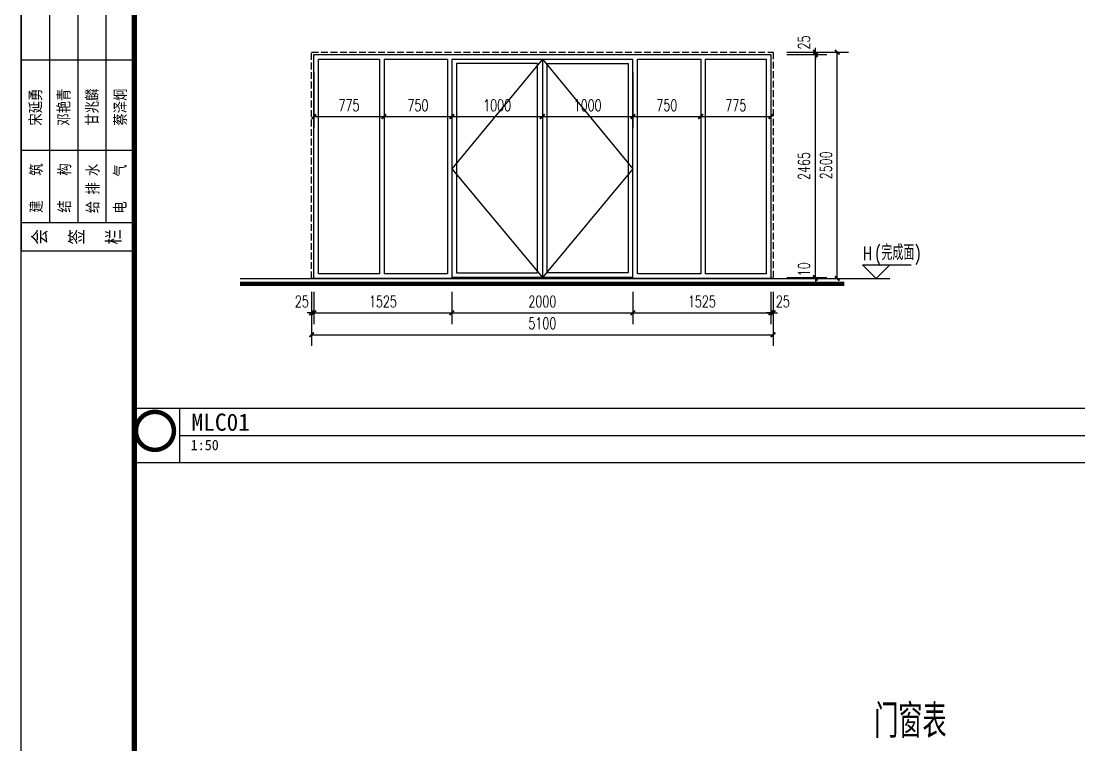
# Model space of a CAD drawing. Header units: millimetres. Extents: x 434053 to 1059003, y -2417481 to 936527.
# Drawn here: x 528801 to 540490, y -2400390 to -2392391 of the extents above; entities that cross this region are included whole.
import ezdxf
from ezdxf.enums import TextEntityAlignment as Align

# ---------------------------------------------------------------- set-up
doc = ezdxf.new("R2010")
doc.units = ezdxf.units.MM
doc.header["$LTSCALE"] = 1000
doc.header["$MEASUREMENT"] = 0
doc.linetypes.add('DASH', pattern=[0.35, 0.25, -0.1])
doc.layers.get('Defpoints').update_dxf_attribs({"color": 6})
for name, color, linetype in [('A-ANNO-DIMS', 3, 'Continuous'), ('A-ANNO-TABL', 7, 'Continuous'), ('A-ANNO-TTLB', 7, 'Continuous'), ('DIM_IDEN', 3, 'Continuous'), ('PUB_DIM', 83, 'Continuous'), ('WINDOW', 4, 'Continuous'), ('建筑-注释-说明', 7, 'Continuous')]:
    doc.layers.add(name, color=color, linetype=linetype)
doc.styles.add('_TCH_DIM', font='SIMPLEX.shx', dxfattribs={"width": 0.8, "height": 3, "bigfont": 'GBCBIG.shx'})
doc.styles.add('_TCH_DIM_T3', font='SIMPLEX', dxfattribs={"width": 0.705882, "bigfont": 'GBCBIG'})
doc.styles.add('_TCH_WDTABLE', font='SIMPLEX', dxfattribs={"bigfont": 'GBCBIG'})
doc.styles.add('TITXH', font='')
doc.styles.add('TITXV', font='', dxfattribs={"width": 0.8})
doc.styles.add('宋体', font='', dxfattribs={"width": 0.8})
doc.styles.get('TITXH').set_extended_font_data('@SimSun')
doc.styles.get('TITXV').set_extended_font_data('SimSun')
doc.styles.get('宋体').set_extended_font_data('SimSun')
doc.dimstyles.new('_TCH_ARCH&&50', dxfattribs={"dimtxt": 127.5, "dimasz": 50, "dimexe": 125, "dimexo": 150, "dimgap": 61.25, "dimtad": 1, "dimdec": 0, "dimzin": 0, "dimdsep": 46, "dimtxsty": '_TCH_DIM_T3', "dimblk": 'ARCHTICK', "dimcen": 0.09, "dimclrt": 7, "dimazin": 2, "dimtfac": 1, "dimtdec": 0, "dimtix": 1, "dimtmove": 2, "dimatfit": 3, "dimfxl": 1, "dimtolj": 1, "dimtzin": 0, "dimarcsym": 0})

# ---------------------------------------------------------------- blocks, each defined once
blk = doc.blocks.new('asdfgafg$titleblk$00000094')
for p, q in [((0, 25), (-158.25, 25)), ((-158.25, 0), (-158.25, 25)), ((-152, 0), (-152, 25)), ((-136, 0), (-136, 25)), ((-116, 0), (-116, 25)), ((-96, 0), (-96, 25)), ((-76, 0), (-76, 25)), ((-60, 0), (-60, 25)), ((-40, 0), (-40, 25)), ((-20, 0), (-20, 25)), ((0, 18.75), (-152, 18.75)), ((0, 12.5), (-152, 12.5)), ((0, 6.25), (-152, 6.25))]:
    blk.add_line(p, q)
blk.add_lwpolyline([(0, 25), (0, 0)])
at = {"style": 'TITXH', "width": 1.2}
blk.add_text('会  签  栏', height=2.5, rotation=270, dxfattribs=at).set_placement((-156.36, 23.03))
at = {"style": 'TITXV', "width": 0.8}
for s, p in [('建    筑', (-149.72, 20.45)), ('暖    通', (-73.55, 20.45)), ('结    构', (-149.72, 14.2)), ('给 排 水', (-149.83, 7.95)), ('电    气', (-149.94, 1.92))]:
    blk.add_text(s, height=2.5, dxfattribs=at).set_placement(p)
for tag, p in [('建筑', (-126.4, 21.84)), ('暖通', (-50.4, 21.84)), ('结构', (-126.4, 15.59)), ('给排水', (-126.4, 9.34)), ('电气', (-126.4, 3.09))]:
    blk.add_attdef(tag, text='', height=2.5, dxfattribs=at).set_placement(p, align=Align.MIDDLE_CENTER)
blk = doc.blocks.new('_ArchTick')
at = {"color": 0, "linetype": 'ByBlock', "const_width": 0.4}
blk.add_lwpolyline([(-0.5, -0.5), (0.5, 0.5)], dxfattribs=at)
blk = doc.blocks.new('*D1364')
at = {"layer": 'A-ANNO-DIMS', "color": 0, "lineweight": -2, "transparency": 16777216}
for p, q in [((532011, -2395384), (532011, -2395739)), ((532036, -2395384), (532036, -2395739)), ((532011, -2395614), (531961, -2395614)), ((532011, -2395614), (532036, -2395614)), ((532036, -2395614), (532086, -2395614))]:
    blk.add_line(p, q, dxfattribs=at)
at = {"layer": 'Defpoints', "color": 0, "transparency": 16777216}
for p in [(532011, -2395234), (532036, -2395234), (532036, -2395614)]:
    blk.add_point(p, dxfattribs=at)
at = {"layer": 'A-ANNO-DIMS', "color": 0, "lineweight": -2, "transparency": 16777216, "xscale": 50, "yscale": 50, "zscale": 50}
blk.add_blockref('_ArchTick', (532011, -2395614), dxfattribs=at)
at = {"layer": 'A-ANNO-DIMS', "color": 0, "lineweight": -2, "transparency": 16777216, "xscale": 50, "yscale": 50, "zscale": 50, "rotation": 180}
blk.add_blockref('_ArchTick', (532036, -2395614), dxfattribs=at)
at = {"layer": 'A-ANNO-DIMS', "color": 7, "transparency": 16777216, "insert": (531903, -2395489), "char_height": 127.5, "attachment_point": 5, "style": '_TCH_DIM_T3'}
blk.add_mtext('\\A1;25', dxfattribs=at)
blk = doc.blocks.new('*D1365')
at = {"layer": 'A-ANNO-DIMS', "color": 0, "lineweight": -2, "transparency": 16777216}
for p, q in [((532036, -2395384), (532036, -2395739)), ((533561, -2395384), (533561, -2395739)), ((532036, -2395614), (533561, -2395614))]:
    blk.add_line(p, q, dxfattribs=at)
at = {"layer": 'Defpoints', "color": 0, "transparency": 16777216}
for p in [(532036, -2395234), (533561, -2395234), (533561, -2395614)]:
    blk.add_point(p, dxfattribs=at)
at = {"layer": 'A-ANNO-DIMS', "color": 0, "lineweight": -2, "transparency": 16777216, "xscale": 50, "yscale": 50, "zscale": 50, "rotation": 180}
blk.add_blockref('_ArchTick', (532036, -2395614), dxfattribs=at)
at = {"layer": 'A-ANNO-DIMS', "color": 0, "lineweight": -2, "transparency": 16777216, "xscale": 50, "yscale": 50, "zscale": 50}
blk.add_blockref('_ArchTick', (533561, -2395614), dxfattribs=at)
at = {"layer": 'A-ANNO-DIMS', "color": 7, "transparency": 16777216, "insert": (532799, -2395489), "char_height": 127.5, "attachment_point": 5, "style": '_TCH_DIM_T3'}
blk.add_mtext('\\A1;1525', dxfattribs=at)
blk = doc.blocks.new('*D1366')
at = {"layer": 'A-ANNO-DIMS', "color": 0, "lineweight": -2, "transparency": 16777216}
for p, q in [((533561, -2395384), (533561, -2395739)), ((535561, -2395384), (535561, -2395739)), ((533561, -2395614), (535561, -2395614))]:
    blk.add_line(p, q, dxfattribs=at)
at = {"layer": 'Defpoints', "color": 0, "transparency": 16777216}
for p in [(533561, -2395234), (535561, -2395234), (535561, -2395614)]:
    blk.add_point(p, dxfattribs=at)
at = {"layer": 'A-ANNO-DIMS', "color": 0, "lineweight": -2, "transparency": 16777216, "xscale": 50, "yscale": 50, "zscale": 50, "rotation": 180}
blk.add_blockref('_ArchTick', (533561, -2395614), dxfattribs=at)
at = {"layer": 'A-ANNO-DIMS', "color": 0, "lineweight": -2, "transparency": 16777216, "xscale": 50, "yscale": 50, "zscale": 50}
blk.add_blockref('_ArchTick', (535561, -2395614), dxfattribs=at)
at = {"layer": 'A-ANNO-DIMS', "color": 7, "transparency": 16777216, "insert": (534561, -2395489), "char_height": 127.5, "attachment_point": 5, "style": '_TCH_DIM_T3'}
blk.add_mtext('\\A1;2000', dxfattribs=at)
blk = doc.blocks.new('*D1367')
at = {"layer": 'A-ANNO-DIMS', "color": 0, "lineweight": -2, "transparency": 16777216}
for p, q in [((535561, -2395384), (535561, -2395739)), ((537086, -2395384), (537086, -2395739)), ((535561, -2395614), (537086, -2395614))]:
    blk.add_line(p, q, dxfattribs=at)
at = {"layer": 'Defpoints', "color": 0, "transparency": 16777216}
for p in [(535561, -2395234), (537086, -2395234), (537086, -2395614)]:
    blk.add_point(p, dxfattribs=at)
at = {"layer": 'A-ANNO-DIMS', "color": 0, "lineweight": -2, "transparency": 16777216, "xscale": 50, "yscale": 50, "zscale": 50, "rotation": 180}
blk.add_blockref('_ArchTick', (535561, -2395614), dxfattribs=at)
at = {"layer": 'A-ANNO-DIMS', "color": 0, "lineweight": -2, "transparency": 16777216, "xscale": 50, "yscale": 50, "zscale": 50}
blk.add_blockref('_ArchTick', (537086, -2395614), dxfattribs=at)
at = {"layer": 'A-ANNO-DIMS', "color": 7, "transparency": 16777216, "insert": (536324, -2395489), "char_height": 127.5, "attachment_point": 5, "style": '_TCH_DIM_T3'}
blk.add_mtext('\\A1;1525', dxfattribs=at)
blk = doc.blocks.new('*D1368')
at = {"layer": 'A-ANNO-DIMS', "color": 0, "lineweight": -2, "transparency": 16777216}
for p, q in [((537086, -2395384), (537086, -2395739)), ((537111, -2395384), (537111, -2395739)), ((537086, -2395614), (537036, -2395614)), ((537086, -2395614), (537111, -2395614)), ((537111, -2395614), (537161, -2395614))]:
    blk.add_line(p, q, dxfattribs=at)
at = {"layer": 'Defpoints', "color": 0, "transparency": 16777216}
for p in [(537086, -2395234), (537111, -2395234), (537111, -2395614)]:
    blk.add_point(p, dxfattribs=at)
at = {"layer": 'A-ANNO-DIMS', "color": 0, "lineweight": -2, "transparency": 16777216, "xscale": 50, "yscale": 50, "zscale": 50}
blk.add_blockref('_ArchTick', (537086, -2395614), dxfattribs=at)
at = {"layer": 'A-ANNO-DIMS', "color": 0, "lineweight": -2, "transparency": 16777216, "xscale": 50, "yscale": 50, "zscale": 50, "rotation": 180}
blk.add_blockref('_ArchTick', (537111, -2395614), dxfattribs=at)
at = {"layer": 'A-ANNO-DIMS', "color": 7, "transparency": 16777216, "insert": (537219, -2395489), "char_height": 127.5, "attachment_point": 5, "style": '_TCH_DIM_T3'}
blk.add_mtext('\\A1;25', dxfattribs=at)
blk = doc.blocks.new('*D1369')
at = {"layer": 'A-ANNO-DIMS', "color": 0, "lineweight": -2, "transparency": 16777216}
for p, q in [((532011, -2395384), (532011, -2395981)), ((537111, -2395384), (537111, -2395981)), ((532011, -2395856), (537111, -2395856))]:
    blk.add_line(p, q, dxfattribs=at)
at = {"layer": 'Defpoints', "color": 0, "transparency": 16777216}
for p in [(532011, -2395234), (537111, -2395234), (537111, -2395856)]:
    blk.add_point(p, dxfattribs=at)
at = {"layer": 'A-ANNO-DIMS', "color": 0, "lineweight": -2, "transparency": 16777216, "xscale": 50, "yscale": 50, "zscale": 50, "rotation": 180}
blk.add_blockref('_ArchTick', (532011, -2395856), dxfattribs=at)
at = {"layer": 'A-ANNO-DIMS', "color": 0, "lineweight": -2, "transparency": 16777216, "xscale": 50, "yscale": 50, "zscale": 50}
blk.add_blockref('_ArchTick', (537111, -2395856), dxfattribs=at)
at = {"layer": 'A-ANNO-DIMS', "color": 7, "transparency": 16777216, "insert": (534561, -2395731), "char_height": 127.5, "attachment_point": 5, "style": '_TCH_DIM_T3'}
blk.add_mtext('\\A1;5100', dxfattribs=at)
blk = doc.blocks.new('*D1370')
at = {"layer": 'A-ANNO-DIMS', "color": 0, "lineweight": -2, "transparency": 16777216}
for p, q in [((537578, -2392734), (537578, -2392684)), ((537261, -2392734), (537703, -2392734)), ((537261, -2392759), (537703, -2392759)), ((537578, -2392759), (537578, -2392734)), ((537578, -2392759), (537578, -2392809))]:
    blk.add_line(p, q, dxfattribs=at)
at = {"layer": 'Defpoints', "color": 0, "transparency": 16777216}
for p in [(537111, -2392734), (537111, -2392759), (537578, -2392734)]:
    blk.add_point(p, dxfattribs=at)
at = {"layer": 'A-ANNO-DIMS', "color": 0, "lineweight": -2, "transparency": 16777216, "xscale": 50, "yscale": 50, "zscale": 50}
for p, rotation in [((537578, -2392734), 270), ((537578, -2392759), 90)]:
    blk.add_blockref('_ArchTick', p, dxfattribs=dict(at, rotation=rotation))
at = {"layer": 'A-ANNO-DIMS', "color": 7, "transparency": 16777216, "insert": (537453, -2392626), "char_height": 127.5, "attachment_point": 5, "rotation": 90, "style": '_TCH_DIM_T3'}
blk.add_mtext('\\A1;25', dxfattribs=at)
blk = doc.blocks.new('*D1371')
at = {"layer": 'A-ANNO-DIMS', "color": 0, "lineweight": -2, "transparency": 16777216}
for p, q in [((537261, -2392759), (537703, -2392759)), ((537578, -2395224), (537578, -2392759)), ((537261, -2395224), (537703, -2395224))]:
    blk.add_line(p, q, dxfattribs=at)
at = {"layer": 'Defpoints', "color": 0, "transparency": 16777216}
for p in [(537111, -2392759), (537578, -2392759), (537111, -2395224)]:
    blk.add_point(p, dxfattribs=at)
at = {"layer": 'A-ANNO-DIMS', "color": 0, "lineweight": -2, "transparency": 16777216, "xscale": 50, "yscale": 50, "zscale": 50}
for p, rotation in [((537578, -2392759), 90), ((537578, -2395224), 270)]:
    blk.add_blockref('_ArchTick', p, dxfattribs=dict(at, rotation=rotation))
at = {"layer": 'A-ANNO-DIMS', "color": 7, "transparency": 16777216, "insert": (537453, -2393992), "char_height": 127.5, "attachment_point": 5, "rotation": 90, "style": '_TCH_DIM_T3'}
blk.add_mtext('\\A1;2465', dxfattribs=at)
blk = doc.blocks.new('*D1372')
at = {"layer": 'A-ANNO-DIMS', "color": 0, "lineweight": -2, "transparency": 16777216}
for p, q in [((537261, -2395224), (537703, -2395224)), ((537261, -2395234), (537703, -2395234)), ((537578, -2395224), (537578, -2395174)), ((537578, -2395234), (537578, -2395224)), ((537578, -2395234), (537578, -2395284))]:
    blk.add_line(p, q, dxfattribs=at)
at = {"layer": 'Defpoints', "color": 0, "transparency": 16777216}
for p in [(537111, -2395224), (537111, -2395234), (537578, -2395224)]:
    blk.add_point(p, dxfattribs=at)
at = {"layer": 'A-ANNO-DIMS', "color": 0, "lineweight": -2, "transparency": 16777216, "xscale": 50, "yscale": 50, "zscale": 50}
for p, rotation in [((537578, -2395224), 270), ((537578, -2395234), 90)]:
    blk.add_blockref('_ArchTick', p, dxfattribs=dict(at, rotation=rotation))
at = {"layer": 'A-ANNO-DIMS', "color": 7, "transparency": 16777216, "insert": (537453, -2395133), "char_height": 127.5, "attachment_point": 5, "rotation": 90, "style": '_TCH_DIM_T3'}
blk.add_mtext('\\A1;10', dxfattribs=at)
blk = doc.blocks.new('*D1373')
at = {"layer": 'A-ANNO-DIMS', "color": 0, "lineweight": -2, "transparency": 16777216}
for p, q in [((537261, -2392734), (537945, -2392734)), ((537820, -2395234), (537820, -2392734)), ((537261, -2395234), (537945, -2395234))]:
    blk.add_line(p, q, dxfattribs=at)
at = {"layer": 'Defpoints', "color": 0, "transparency": 16777216}
for p in [(537111, -2392734), (537820, -2392734), (537111, -2395234)]:
    blk.add_point(p, dxfattribs=at)
at = {"layer": 'A-ANNO-DIMS', "color": 0, "lineweight": -2, "transparency": 16777216, "xscale": 50, "yscale": 50, "zscale": 50}
for p, rotation in [((537820, -2392734), 90), ((537820, -2395234), 270)]:
    blk.add_blockref('_ArchTick', p, dxfattribs=dict(at, rotation=rotation))
at = {"layer": 'A-ANNO-DIMS', "color": 7, "transparency": 16777216, "insert": (537695, -2393984), "char_height": 127.5, "attachment_point": 5, "rotation": 90, "style": '_TCH_DIM_T3'}
blk.add_mtext('\\A1;2500', dxfattribs=at)
blk = doc.blocks.new('*D1374')
at = {"layer": 'A-ANNO-DIMS', "color": 0, "lineweight": -2, "transparency": 16777216}
for p, q in [((532036, -2392959), (532036, -2393570)), ((532811, -2392959), (532811, -2393570)), ((532036, -2393445), (532811, -2393445))]:
    blk.add_line(p, q, dxfattribs=at)
at = {"layer": 'Defpoints', "color": 0, "transparency": 16777216}
for p in [(532036, -2392809), (532811, -2392809), (532811, -2393445)]:
    blk.add_point(p, dxfattribs=at)
at = {"layer": 'A-ANNO-DIMS', "color": 0, "lineweight": -2, "transparency": 16777216, "xscale": 50, "yscale": 50, "zscale": 50, "rotation": 180}
blk.add_blockref('_ArchTick', (532036, -2393445), dxfattribs=at)
at = {"layer": 'A-ANNO-DIMS', "color": 0, "lineweight": -2, "transparency": 16777216, "xscale": 50, "yscale": 50, "zscale": 50}
blk.add_blockref('_ArchTick', (532811, -2393445), dxfattribs=at)
at = {"layer": 'A-ANNO-DIMS', "color": 7, "transparency": 16777216, "insert": (532424, -2393320), "char_height": 127.5, "attachment_point": 5, "style": '_TCH_DIM_T3'}
blk.add_mtext('\\A1;775', dxfattribs=at)
blk = doc.blocks.new('*D1375')
at = {"layer": 'A-ANNO-DIMS', "color": 0, "lineweight": -2, "transparency": 16777216}
for p, q in [((532811, -2392959), (532811, -2393570)), ((533561, -2392959), (533561, -2393570)), ((532811, -2393445), (533561, -2393445))]:
    blk.add_line(p, q, dxfattribs=at)
at = {"layer": 'Defpoints', "color": 0, "transparency": 16777216}
for p in [(532811, -2392809), (533561, -2392809), (533561, -2393445)]:
    blk.add_point(p, dxfattribs=at)
at = {"layer": 'A-ANNO-DIMS', "color": 0, "lineweight": -2, "transparency": 16777216, "xscale": 50, "yscale": 50, "zscale": 50, "rotation": 180}
blk.add_blockref('_ArchTick', (532811, -2393445), dxfattribs=at)
at = {"layer": 'A-ANNO-DIMS', "color": 0, "lineweight": -2, "transparency": 16777216, "xscale": 50, "yscale": 50, "zscale": 50}
blk.add_blockref('_ArchTick', (533561, -2393445), dxfattribs=at)
at = {"layer": 'A-ANNO-DIMS', "color": 7, "transparency": 16777216, "insert": (533186, -2393320), "char_height": 127.5, "attachment_point": 5, "style": '_TCH_DIM_T3'}
blk.add_mtext('\\A1;750', dxfattribs=at)
blk = doc.blocks.new('*D1376')
at = {"layer": 'A-ANNO-DIMS', "color": 0, "lineweight": -2, "transparency": 16777216}
for p, q in [((533561, -2392959), (533561, -2393570)), ((534561, -2392959), (534561, -2393570)), ((533561, -2393445), (534561, -2393445))]:
    blk.add_line(p, q, dxfattribs=at)
at = {"layer": 'Defpoints', "color": 0, "transparency": 16777216}
for p in [(533561, -2392809), (534561, -2392809), (534561, -2393445)]:
    blk.add_point(p, dxfattribs=at)
at = {"layer": 'A-ANNO-DIMS', "color": 0, "lineweight": -2, "transparency": 16777216, "xscale": 50, "yscale": 50, "zscale": 50, "rotation": 180}
blk.add_blockref('_ArchTick', (533561, -2393445), dxfattribs=at)
at = {"layer": 'A-ANNO-DIMS', "color": 0, "lineweight": -2, "transparency": 16777216, "xscale": 50, "yscale": 50, "zscale": 50}
blk.add_blockref('_ArchTick', (534561, -2393445), dxfattribs=at)
at = {"layer": 'A-ANNO-DIMS', "color": 7, "transparency": 16777216, "insert": (534061, -2393320), "char_height": 127.5, "attachment_point": 5, "style": '_TCH_DIM_T3'}
blk.add_mtext('\\A1;1000', dxfattribs=at)
blk = doc.blocks.new('*D1377')
at = {"layer": 'A-ANNO-DIMS', "color": 0, "lineweight": -2, "transparency": 16777216}
for p, q in [((534561, -2392959), (534561, -2393570)), ((535561, -2392959), (535561, -2393570)), ((534561, -2393445), (535561, -2393445))]:
    blk.add_line(p, q, dxfattribs=at)
at = {"layer": 'Defpoints', "color": 0, "transparency": 16777216}
for p in [(534561, -2392809), (535561, -2392809), (535561, -2393445)]:
    blk.add_point(p, dxfattribs=at)
at = {"layer": 'A-ANNO-DIMS', "color": 0, "lineweight": -2, "transparency": 16777216, "xscale": 50, "yscale": 50, "zscale": 50, "rotation": 180}
blk.add_blockref('_ArchTick', (534561, -2393445), dxfattribs=at)
at = {"layer": 'A-ANNO-DIMS', "color": 0, "lineweight": -2, "transparency": 16777216, "xscale": 50, "yscale": 50, "zscale": 50}
blk.add_blockref('_ArchTick', (535561, -2393445), dxfattribs=at)
at = {"layer": 'A-ANNO-DIMS', "color": 7, "transparency": 16777216, "insert": (535061, -2393320), "char_height": 127.5, "attachment_point": 5, "style": '_TCH_DIM_T3'}
blk.add_mtext('\\A1;1000', dxfattribs=at)
blk = doc.blocks.new('*D1378')
at = {"layer": 'A-ANNO-DIMS', "color": 0, "lineweight": -2, "transparency": 16777216}
for p, q in [((535561, -2392959), (535561, -2393570)), ((536311, -2392959), (536311, -2393570)), ((535561, -2393445), (536311, -2393445))]:
    blk.add_line(p, q, dxfattribs=at)
at = {"layer": 'Defpoints', "color": 0, "transparency": 16777216}
for p in [(535561, -2392809), (536311, -2392809), (536311, -2393445)]:
    blk.add_point(p, dxfattribs=at)
at = {"layer": 'A-ANNO-DIMS', "color": 0, "lineweight": -2, "transparency": 16777216, "xscale": 50, "yscale": 50, "zscale": 50, "rotation": 180}
blk.add_blockref('_ArchTick', (535561, -2393445), dxfattribs=at)
at = {"layer": 'A-ANNO-DIMS', "color": 0, "lineweight": -2, "transparency": 16777216, "xscale": 50, "yscale": 50, "zscale": 50}
blk.add_blockref('_ArchTick', (536311, -2393445), dxfattribs=at)
at = {"layer": 'A-ANNO-DIMS', "color": 7, "transparency": 16777216, "insert": (535936, -2393320), "char_height": 127.5, "attachment_point": 5, "style": '_TCH_DIM_T3'}
blk.add_mtext('\\A1;750', dxfattribs=at)
blk = doc.blocks.new('*D1379')
at = {"layer": 'A-ANNO-DIMS', "color": 0, "lineweight": -2, "transparency": 16777216}
for p, q in [((536311, -2392959), (536311, -2393570)), ((537086, -2392959), (537086, -2393570)), ((536311, -2393445), (537086, -2393445))]:
    blk.add_line(p, q, dxfattribs=at)
at = {"layer": 'Defpoints', "color": 0, "transparency": 16777216}
for p in [(536311, -2392809), (537086, -2392809), (537086, -2393445)]:
    blk.add_point(p, dxfattribs=at)
at = {"layer": 'A-ANNO-DIMS', "color": 0, "lineweight": -2, "transparency": 16777216, "xscale": 50, "yscale": 50, "zscale": 50, "rotation": 180}
blk.add_blockref('_ArchTick', (536311, -2393445), dxfattribs=at)
at = {"layer": 'A-ANNO-DIMS', "color": 0, "lineweight": -2, "transparency": 16777216, "xscale": 50, "yscale": 50, "zscale": 50}
blk.add_blockref('_ArchTick', (537086, -2393445), dxfattribs=at)
at = {"layer": 'A-ANNO-DIMS', "color": 7, "transparency": 16777216, "insert": (536699, -2393320), "char_height": 127.5, "attachment_point": 5, "style": '_TCH_DIM_T3'}
blk.add_mtext('\\A1;775', dxfattribs=at)

msp = doc.modelspace()

# ---------------------------------------------------------------- linework, layer by layer
at = {"color": 11}
msp.add_line((531221.3, -2395234.1), (537899.2, -2395234.1), dxfattribs=at)
for p, q in [((561847.9, -2396673), (530050.9, -2396673)), ((530550.9, -2396673), (530550.9, -2397273)), ((533350.9, -2396973), (530550.9, -2396973)), ((540649.9, -2396973), (530550.9, -2396973)), ((561847.9, -2397273), (530050.9, -2397273))]:
    msp.add_line(p, q)
at = {"const_width": 50}
msp.add_lwpolyline([(531221.3, -2395294.1), (537899.2, -2395294.1)], dxfattribs=at)
at = {"layer": 'A-ANNO-TTLB'}
msp.add_lwpolyline([(528800.9, -2416221.3), (528800.9, -2386521.3), (570850.9, -2386521.3), (570850.9, -2416221.3)], close=True, dxfattribs=at)
at = {"layer": 'A-ANNO-TTLB', "const_width": 60}
msp.add_lwpolyline([(530050.9, -2415721.3), (570350.9, -2415721.3), (570350.9, -2387021.3), (530050.9, -2387021.3)], close=True, dxfattribs=at)
at = {"layer": 'DIM_IDEN', "const_width": 50}
msp.add_lwpolyline([(530489.3, -2396919.2, 1), (530069.3, -2396919.2, 1)], format="xyb", close=True, dxfattribs=at)
at = {"layer": 'PUB_DIM'}
for p, q in [((538249.2, -2395234.1), (538099.2, -2395084.1)), ((538099.2, -2395084.1), (538635.9, -2395084.1)), ((538249.2, -2395234.1), (538399.2, -2395084.1)), ((537899.2, -2395234.1), (538399.2, -2395234.1))]:
    msp.add_line(p, q, dxfattribs=at)
at = {"layer": 'WINDOW'}
for p, q in [((532761, -2392809.1), (532761, -2395184.1)), ((532811, -2392809.1), (532811, -2395184.1)), ((533511, -2392809.1), (533511, -2395184.1)), ((533561, -2392809.1), (533561, -2395234.1)), ((534561, -2392809.1), (534561, -2395224.1)), ((535561, -2395234.1), (535561, -2392809.1)), ((535611, -2395184.1), (535611, -2392809.1)), ((536311, -2392809.1), (536311, -2395184.1)), ((536361, -2392809.1), (536361, -2395184.1))]:
    msp.add_line(p, q, dxfattribs=at)
at = {"layer": 'WINDOW', "color": 11, "linetype": 'DASH', "ltscale": 0.3}
msp.add_lwpolyline([(532011, -2392734.1), (537111, -2392734.1), (537111, -2395234.1), (532011, -2395234.1)], close=True, dxfattribs=at)
at = {"layer": 'WINDOW'}
for points in [[(532036, -2392759.1), (537086, -2392759.1), (537086, -2395234.1), (532036, -2395234.1)], [(534508.6, -2392859.1), (533611, -2392859.1), (533611, -2395174.1), (534508.6, -2395174.1)], [(534613.4, -2392859.1), (535511, -2392859.1), (535511, -2395174.1), (534613.4, -2395174.1)]]:
    msp.add_lwpolyline(points, close=True, dxfattribs=at)
for points in [[(532761, -2395184.1), (532086, -2395184.1), (532086, -2392809.1), (532761, -2392809.1)], [(532811, -2392809.1), (533511, -2392809.1)], [(533561, -2392809.1), (535561, -2392809.1)], [(535611, -2392809.1), (536311, -2392809.1)], [(536361, -2392809.1), (537036, -2392809.1), (537036, -2395184.1), (536361, -2395184.1)], [(533511, -2395184.1), (532811, -2395184.1)], [(535561, -2395224.1), (533561, -2395224.1)], [(536311, -2395184.1), (535611, -2395184.1)]]:
    msp.add_lwpolyline(points, dxfattribs=at)
at = {"layer": 'WINDOW', "color": 11, "ltscale": 0.3}
for points in [[(534561, -2392809.1), (533561, -2394021.6), (534561, -2395224.1)], [(534561, -2392809.1), (535561, -2394021.6), (534561, -2395224.1)]]:
    msp.add_lwpolyline(points, dxfattribs=at)

# ---------------------------------------------------------------- block references
at = {"layer": 'A-ANNO-TTLB', "xscale": 49.99999999999999, "yscale": 49.99999999999999, "zscale": 49.99999999999999, "rotation": 90}
msp.add_blockref('asdfgafg$titleblk$00000094', (530050.9, -2387021.3), dxfattribs=at).add_auto_attribs({'暖通': '陈少玲', '电气': '蔡泽炯', '给排水': '甘兆麟', '结构': '邓艳青', '建筑': '宋延勇'})

# ---------------------------------------------------------------- texts
at = {"layer": 'A-ANNO-TABL', "style": '_TCH_WDTABLE'}
msp.add_text('门窗表', height=370.38, dxfattribs=at).set_placement((538227.9, -2400312.5))
at = {"layer": 'PUB_DIM', "color": 7, "style": '_TCH_DIM', "width": 0.705882}
for s, p in [('H', (538103, -2395031.6)), ('(', (538238, -2395031.6)), (')', (538676.6, -2395031.6))]:
    msp.add_text(s, height=148.8, dxfattribs=at).set_placement(p)
at = {"layer": 'PUB_DIM', "color": 7, "style": '_TCH_DIM'}
msp.add_text('完成面', height=168.79, dxfattribs=at).set_placement((538308, -2395031.6))
at = {"layer": '建筑-注释-说明', "style": '宋体'}
for s, height, p in [('MLC01', 189.87, (530683.5, -2396917.8)), ('1:50', 113.92, (530674.9, -2397132.6))]:
    msp.add_text(s, height=height, dxfattribs=at).set_placement(p)

# ---------------------------------------------------------------- dimensions: what is measured, and where the dimension line sits
at = {"layer": 'A-ANNO-DIMS'}
for base, p1, p2, angle, picture, middle in [((537578.4, -2392734.1), (537111, -2392759.1), (537111, -2392734.1), 90, '*D1370', (537453.4, -2392625.8)), ((537578.4, -2395224.1), (537111, -2395234.1), (537111, -2395224.1), 90, '*D1372', (537453.4, -2395132.6)), ((532036, -2395614.1), (532011, -2395234.1), (532036, -2395234.1), 0, '*D1364', (531902.7, -2395489.1)), ((537111, -2395614.1), (537086, -2395234.1), (537111, -2395234.1), 0, '*D1368', (537219.3, -2395489.1))]:
    dim = msp.add_linear_dim(base=base, p1=p1, p2=p2, angle=angle, dimstyle='_TCH_ARCH&&50', dxfattribs=at)
    dim.commit()
    dim.dimension.update_dxf_attribs({"geometry": picture, "text_midpoint": middle, "dimtype": 129})
for p1, p2, distance, picture, middle in [((537111, -2395234.1), (537111, -2392734.1), -709.4, '*D1373', (537695.4, -2393984.1)), ((532036, -2392809.1), (532811, -2392809.1), -636, '*D1374', (532423.5, -2393320.1)), ((532811, -2392809.1), (533561, -2392809.1), -636, '*D1375', (533186, -2393320.1)), ((533561, -2392809.1), (534561, -2392809.1), -636, '*D1376', (534061, -2393320.1)), ((534561, -2392809.1), (535561, -2392809.1), -636, '*D1377', (535061, -2393320.1)), ((535561, -2392809.1), (536311, -2392809.1), -636, '*D1378', (535936, -2393320.1)), ((536311, -2392809.1), (537086, -2392809.1), -636, '*D1379', (536698.5, -2393320.1)), ((537111, -2395224.1), (537111, -2392759.1), -467.4, '*D1371', (537453.4, -2393991.6)), ((532011, -2395234.1), (537111, -2395234.1), -621.6, '*D1369', (534561, -2395730.7)), ((532036, -2395234.1), (533561, -2395234.1), -380, '*D1365', (532798.5, -2395489.1)), ((533561, -2395234.1), (535561, -2395234.1), -380, '*D1366', (534561, -2395489.1)), ((535561, -2395234.1), (537086, -2395234.1), -380, '*D1367', (536323.5, -2395489.1))]:
    dim = msp.add_aligned_dim(p1=p1, p2=p2, distance=distance, dimstyle='_TCH_ARCH&&50', dxfattribs=at)
    dim.commit()
    dim.dimension.update_dxf_attribs({"geometry": picture, "text_midpoint": middle})

doc.saveas('drawing.dxf')
